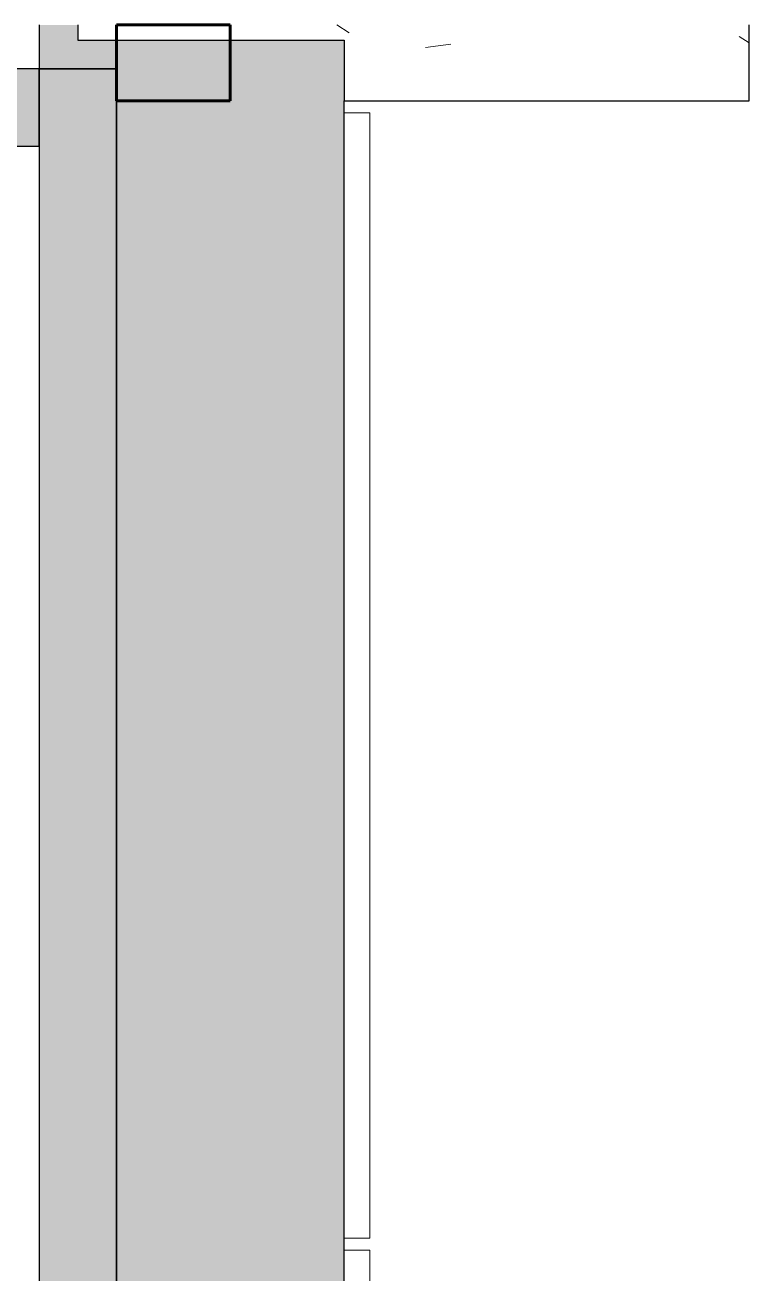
# Model space of a CAD drawing. Header units: millimetres. Extents: x 155927 to 295199, y -4084 to 97293.
# Drawn here: x 230720 to 231675, y 12019 to 13666 of the extents above; entities that cross this region are included whole.
import ezdxf

# ---------------------------------------------------------------- set-up
doc = ezdxf.new("R2010")
doc.units = ezdxf.units.MM
doc.header["$MEASUREMENT"] = 0
for name, color, linetype, lineweight in [('A-GLAZ', 7, 'CONTINUOUS', 9), ('A-GLAZ-CURT', 7, 'CONTINUOUS', 9), ('A-WALL', 7, 'CONTINUOUS', 9), ('A-WALL-PATT', 7, 'CONTINUOUS', 9), ('I-WALL', 7, 'CONTINUOUS', 9), ('S-COLS-SYMB', 171, 'CONTINUOUS', 70)]:
    doc.layers.add(name, color=color, linetype=linetype, lineweight=lineweight)

msp = doc.modelspace()

# ---------------------------------------------------------------- hatches: boundary and pattern name
at = {"layer": 'A-WALL-PATT'}
h = msp.add_hatch(color=256, dxfattribs=at)
h.paths.add_polyline_path([(230840.8, 9267.6), (231140.8, 9267.6), (231140.8, 13645.6), (230840.8, 13645.6), (230840.8, 9369.6)], flags=0)
h.paths.add_polyline_path([(231136.4, 14969.6), (231140.8, 14969.6), (231140.8, 16290.6), (230840.8, 16290.6), (230840.8, 14969.6), (230978.5, 14969.6)], flags=0)
h.paths.add_polyline_path([(230978.5, 25449.6), (231140.8, 25449.6), (231140.8, 26790.6), (230840.8, 26790.6), (230840.8, 25449.6)], flags=0)
h.paths.add_polyline_path([(230840.8, 28449.6), (231140.8, 28449.6), (231140.8, 34347.6), (230840.8, 34347.6), (230840.8, 28590.8)], flags=0)
h = msp.add_hatch(color=256, dxfattribs=at)
h.paths.add_polyline_path([(230738.8, 13607.6), (230840.8, 13607.6), (230840.8, 13645.6), (230789.8, 13645.6), (230789.7, 13665.6), (230738.8, 13665.6), (230738.8, 13645.6)], flags=0)
h.paths.add_polyline_path([(230789.7, 14949.6), (230789.8, 14969.6), (230840.8, 14969.6), (230840.8, 15535.4), (230738.8, 15535.4), (230738.8, 14949.6)], flags=0)
h = msp.add_hatch(color=256, dxfattribs=at)
h.paths.add_polyline_path([(229234.3, 13505.6), (230738.8, 13505.6), (230738.8, 13607.6), (229234.3, 13607.6)], flags=0)
h.paths.add_polyline_path([(228224.3, 13505.6), (228224.3, 13607.6), (228106.8, 13607.6), (228106.8, 13505.6)], flags=0)
msp.add_hatch(color=256, dxfattribs=at).paths.add_polyline_path([(230738.8, 9369.6), (230840.8, 9369.6), (230840.8, 13607.6), (230738.8, 13607.6), (230738.8, 9692.7)], flags=0)

# ---------------------------------------------------------------- linework, layer by layer
at = {"layer": 'A-GLAZ', "lineweight": 30}
for p, q in [((230789.7, 13665.6), (230789.8, 13645.6)), ((231674.8, 13565.6), (231674.8, 13665.6)), ((230789.8, 13645.6), (231140.8, 13645.6)), ((231140.8, 13645.6), (231140.8, 13565.6)), ((231140.8, 13565.6), (231674.8, 13565.6))]:
    msp.add_line(p, q, dxfattribs=at)
at = {"layer": 'A-GLAZ', "linetype": 'Continuous'}
for p, q in [((231131.4, 13665.6), (231147.6, 13655.3)), ((231661.7, 13650.4), (231674.8, 13642)), ((231248.3, 13635.7), (231281.5, 13640.1))]:
    msp.add_line(p, q, dxfattribs=at)
at = {"layer": 'A-GLAZ-CURT', "lineweight": 20}
for p, q in [((231140.8, 13549.6), (231140.8, 12065.6)), ((231174.8, 13549.6), (231140.8, 13549.6)), ((231174.8, 12065.6), (231174.8, 13549.6)), ((231140.8, 12065.6), (231174.8, 12065.6)), ((231140.8, 12049.6), (231140.8, 8985.6)), ((231174.8, 12049.6), (231140.8, 12049.6)), ((231174.8, 8985.6), (231174.8, 12049.6))]:
    msp.add_line(p, q, dxfattribs=at)
at = {"layer": 'A-WALL'}
msp.add_line((230840.8, 13645.6), (230840.8, 13607.6), dxfattribs=at)
at = {"layer": 'A-WALL', "lineweight": 30}
for p, q in [((230840.8, 13607.6), (230840.8, 9369.6)), ((231140.8, 9267.6), (231140.8, 13565.6))]:
    msp.add_line(p, q, dxfattribs=at)
at = {"layer": 'I-WALL', "lineweight": 30}
for p, q in [((230738.8, 13665.6), (230738.8, 13607.6)), ((230738.8, 13607.6), (229234.3, 13607.6)), ((230738.8, 13505.6), (230738.8, 13607.6)), ((230738.8, 13607.6), (230840.8, 13607.6)), ((230840.8, 13607.6), (230738.8, 13607.6)), ((230738.8, 13607.6), (230738.8, 9369.6)), ((230840.8, 9369.6), (230840.8, 13607.6)), ((229234.3, 13505.6), (230738.8, 13505.6))]:
    msp.add_line(p, q, dxfattribs=at)
at = {"layer": 'I-WALL'}
msp.add_line((230840.8, 13607.6), (230840.8, 13645.6), dxfattribs=at)
at = {"layer": 'S-COLS-SYMB', "lineweight": 60}
for p, q in [((230840.8, 13665.6), (230840.8, 13565.6)), ((230840.8, 13665.6), (230990.8, 13665.6)), ((230990.8, 13665.6), (230990.8, 13565.6)), ((230840.8, 13565.6), (230990.8, 13565.6))]:
    msp.add_line(p, q, dxfattribs=at)

doc.saveas('drawing.dxf')
